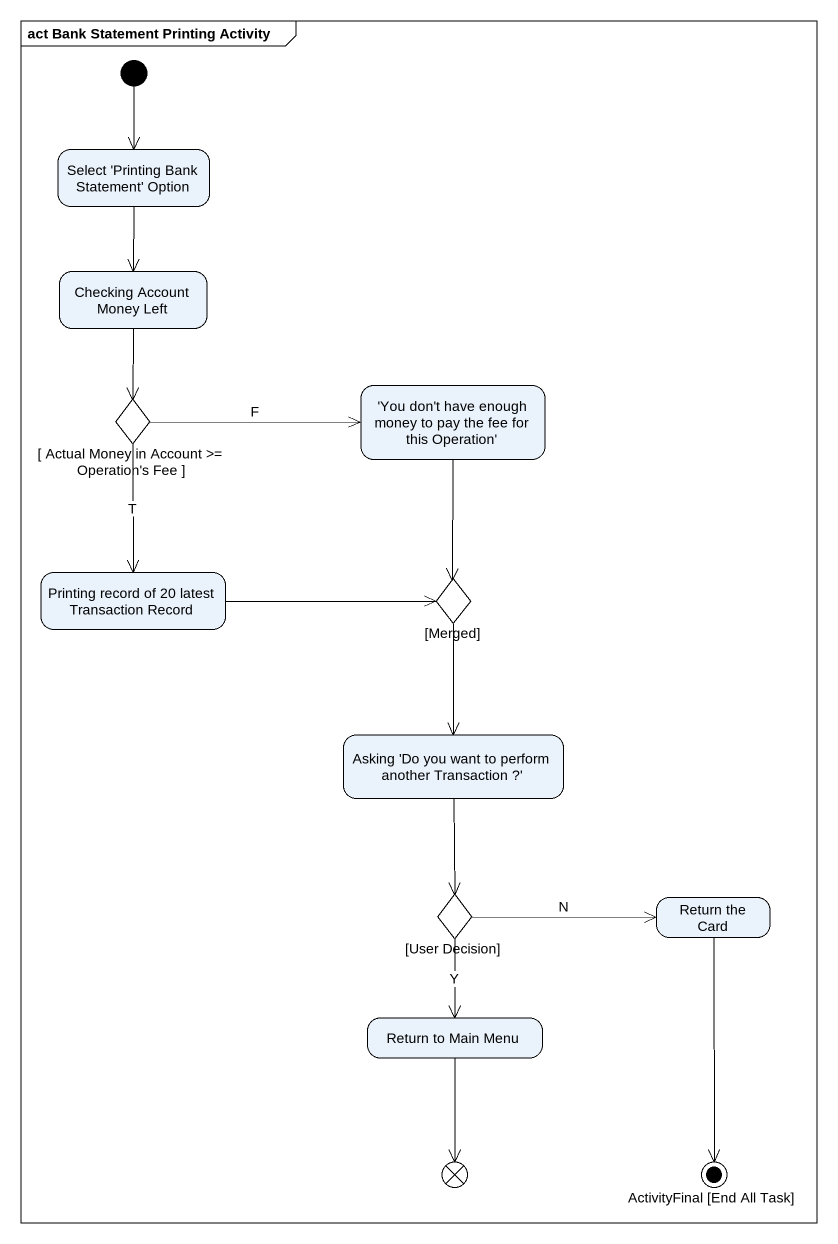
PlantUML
@startuml
mainframe act Bank Statement Printing Activity
hide empty description
state "Select 'Printing Bank Statement' Option" as Select_Printing_Bank
state "Checking Account Money Left" as Checking_Account_Money_Left
state "[ Actual Money in Account >= Operation's Fee ]" as Actual_Money_in_Account <<choice>>
state "'You don't have enough money to pay the fee for this Operation'" as You_don_t_have_enough_money
state "Printing record of 20 latest Transaction Record" as Printing_record_of_20
state "[Merged]" as Merged <<choice>>
state "Asking 'Do you want to perform another Transaction ?'" as Asking_Do_you_want_to
state "[User Decision]" as User_Decision <<choice>>
state "Return the Card" as Return_the_Card
state "Return to Main Menu" as Return_to_Main_Menu
state flowfinal1 <<end>>
state "ActivityFinal [End All Task]" as ActivityFinal_End_All_Task <<end>>
[*] --> Select_Printing_Bank
Select_Printing_Bank --> Checking_Account_Money_Left
Checking_Account_Money_Left --> Actual_Money_in_Account
Actual_Money_in_Account -right-> You_don_t_have_enough_money : F
Actual_Money_in_Account --> Printing_record_of_20 : T
You_don_t_have_enough_money --> Merged
Printing_record_of_20 -right-> Merged
Merged --> Asking_Do_you_want_to
Asking_Do_you_want_to --> User_Decision
User_Decision -right-> Return_the_Card : N
User_Decision --> Return_to_Main_Menu : Y
Return_the_Card --> ActivityFinal_End_All_Task
Return_to_Main_Menu --> flowfinal1
@enduml
